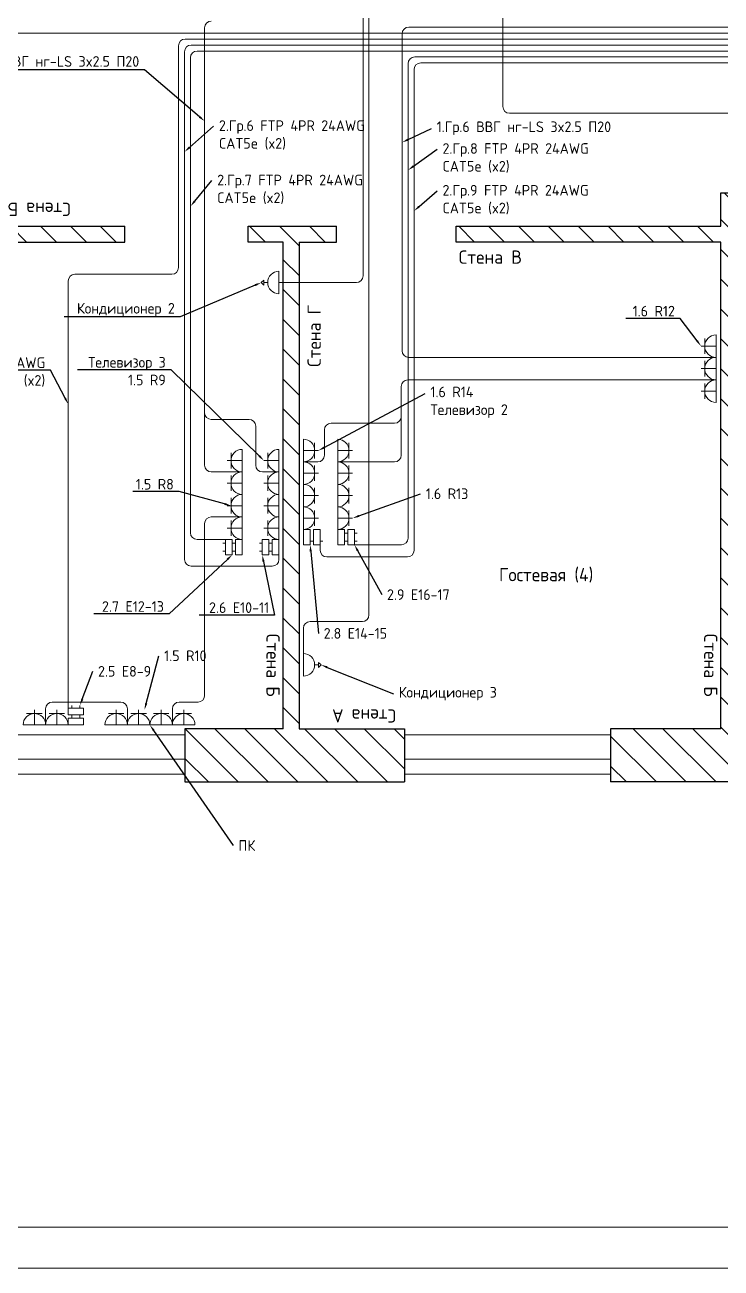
# Model space of a CAD drawing. Extents: x -680 to 54599, y -24087 to 292.
# Drawn here: x 37687 to 42920, y -24087 to -14739 of the extents above; entities that cross this region are included whole.
import ezdxf
from ezdxf import colors
from ezdxf.entities.mleader import LeaderData, LeaderLine
from ezdxf.math import Vec2, Vec3

# ---------------------------------------------------------------- set-up
doc = ezdxf.new("R2010")
doc.units = 0
doc.linetypes.add('Caddy_Solid', pattern=[0])
for name, color, linetype in [('100', 7, 'Continuous'), ('condey_wire', 40, 'Continuous'), ('rozetka_skrutoy', 10, 'Continuous'), ('SYMS', 7, 'Continuous')]:
    doc.layers.add(name, color=color, linetype=linetype)
for name, color, linetype, lineweight in [('ethernet', 200, 'Continuous', 18), ('info', 7, 'Continuous', 15), ('nesushie', 7, 'Continuous', 25), ('okna', 7, 'Continuous', 18), ('power_wire', 10, 'Continuous', 18), ('rozetki_16A', 10, 'Continuous', 18), ('text', 251, 'Continuous', 15)]:
    doc.layers.add(name, color=color, linetype=linetype, lineweight=lineweight)
doc.styles.get("Standard").update_dxf_attribs({"font": 'GOST Common.ttf'})

msp = doc.modelspace()

# ---------------------------------------------------------------- hatches: boundary and pattern name
at = {"layer": 'nesushie', "lineweight": 15}
h = msp.add_hatch(dxfattribs=at)
h.set_pattern_fill('ANSI31', color=256, scale=50, angle=-90)
h.paths.add_polyline_path([(42919, -20031.6), (42089, -20031.6), (42089, -20431.6), (42919, -20431.6), (47639, -20431.6), (47639, -20031.6), (47639, -17467.6), (47239, -17467.6), (47239, -20031.6), (43319, -20031.6), (43319, -16001.6), (42919, -16001.6), (42919, -16251.6), (40929, -16251.6), (40929, -16371.6), (42919, -16371.6)])
h = msp.add_hatch(dxfattribs=at)
h.set_pattern_fill('ANSI31', color=256, scale=50, angle=-90)
h.paths.add_polyline_path([(33189, -20431.6), (37359, -20431.6), (37359, -20031.6), (36609, -20031.6), (36609, -17256.7), (36609, -16371.6), (38439, -16371.6), (38439, -16251.6), (36412.1, -16251.6), (36412.1, -16371.6), (36412.1, -17004.7), (35189, -17004.7), (35189, -17181.6), (36489, -17181.6), (36489, -20031.6), (33589, -20031.6), (33589, -19301.6), (33189, -19301.6), (33189, -20031.6)])
h = msp.add_hatch(dxfattribs=at)
h.set_pattern_fill('ANSI31', color=256, scale=50, angle=-90)
h.paths.add_polyline_path([(39749, -20031.6), (39749, -16371.6), (40029, -16371.6), (40029, -16251.6), (39364, -16251.6), (39364, -16371.6), (39629, -16371.6), (39629, -20031.6), (38889, -20031.6), (38889, -20431.6), (40539, -20431.6), (40539, -20031.6)])

# ---------------------------------------------------------------- linework, layer by layer
at = {"layer": '100', "linetype": 'Caddy_Solid', "lineweight": 13}
msp.add_line((54292.1, -23779.5), (29276.8, -23779.5), dxfattribs=at)
at = {"layer": 'condey_wire', "lineweight": 15}
for p, q in [((41279.8, -15353.9), (41279.8, -9234.4)), ((40228.3, -16626.7), (40228.3, -14183.7)), ((40273.3, -19175.4), (40273.3, -14228.7)), ((43537.3, -15403.9), (41329.8, -15403.9)), ((39596.7, -16676.7), (40178.3, -16676.7)), ((39830.2, -19225.4), (40223.3, -19225.4)), ((39780.2, -19466.4), (39780.2, -19275.4))]:
    msp.add_line(p, q, dxfattribs=at)
for centre, start, end in [((41329.8, -15353.9), 180, 270), ((41329.8, -15353.9), 180, 270), ((40178.3, -16626.7), 270, 0), ((39830.2, -19275.4), 90, 180), ((40223.3, -19175.4), 270, 0)]:
    msp.add_arc(centre, 50, start, end, dxfattribs=at)
at = {"layer": 'ethernet'}
for p, q in [((34543.7, -14800.5), (46706.9, -14800.5)), ((38891.4, -14845.5), (46706.9, -14845.5)), ((38841.4, -16564.4), (38841.4, -14895.5)), ((38886.4, -18758.2), (38886.4, -14940.5)), ((38936.4, -14890.5), (46706.9, -14890.5)), ((38981.4, -14935.5), (46706.9, -14935.5)), ((38931.4, -18558.3), (38931.4, -14985.5)), ((40567, -15030.5), (40567, -18598.3)), ((40617, -14980.5), (46706.9, -14980.5)), ((40662, -15025.5), (46706.9, -15025.5)), ((40612, -15075.5), (40612, -18689.9)), ((38062.2, -16614.4), (38791.4, -16614.4)), ((38012.2, -19876.3), (38012.2, -16664.4)), ((40088.7, -18559.9), (40109.5, -18559.9)), ((40164.1, -18559.9), (40185, -18559.9)), ((39194.6, -18608.3), (38981.4, -18608.3)), ((39194.6, -18635.4), (39173.8, -18635.4)), ((39270.1, -18635.4), (39249.3, -18635.4)), ((39470.5, -18635.4), (39449.7, -18635.4)), ((39546, -18635.4), (39525.2, -18635.4)), ((39830.9, -18621.3), (39851.7, -18621.3)), ((39906.3, -18621.3), (39927.1, -18621.3)), ((39906.3, -18648.3), (39906.3, -18689.9)), ((40088.7, -18621.3), (40109.5, -18621.3)), ((40164.1, -18621.3), (40185, -18621.3)), ((40164.1, -18648.3), (40517, -18648.3)), ((39194.6, -18696.8), (39173.8, -18696.8)), ((39270.1, -18696.8), (39249.3, -18696.8)), ((39470.5, -18696.8), (39449.7, -18696.8)), ((39546, -18696.8), (39525.2, -18696.8)), ((39596.7, -18723.8), (39596.7, -18758.2)), ((39956.3, -18739.9), (40562, -18739.9)), ((38936.4, -18808.2), (39546.7, -18808.2)), ((38039.3, -19876.3), (38039.3, -19855.5)), ((38100.7, -19876.3), (38100.7, -19855.5)), ((38039.3, -19951.8), (38039.3, -19931)), ((38100.7, -19951.8), (38100.7, -19931))]:
    msp.add_line(p, q, dxfattribs=at)
for points in [[(39780.2, -18648.3), (39780.2, -18532.8), (39830.9, -18532.8), (39830.9, -18648.3)], [(39855.6, -18648.3), (39855.6, -18532.8), (39906.3, -18532.8), (39906.3, -18648.3)], [(40038, -18648.3), (40038, -18532.8), (40088.7, -18532.8), (40088.7, -18648.3)], [(40113.4, -18648.3), (40113.4, -18532.8), (40164.1, -18532.8), (40164.1, -18648.3)], [(39245.3, -18608.3), (39245.3, -18723.8), (39194.6, -18723.8), (39194.6, -18608.3)], [(39320.8, -18608.3), (39320.8, -18723.8), (39270.1, -18723.8), (39270.1, -18608.3)], [(39521.2, -18608.3), (39521.2, -18723.8), (39470.5, -18723.8), (39470.5, -18608.3)], [(39596.7, -18608.3), (39596.7, -18723.8), (39546, -18723.8), (39546, -18608.3)], [(38127.7, -19927), (38012.2, -19927), (38012.2, -19876.3), (38127.7, -19876.3)], [(38127.7, -20002.5), (38012.2, -20002.5), (38012.2, -19951.8), (38127.7, -19951.8)]]:
    msp.add_lwpolyline(points, close=True, dxfattribs=at)
for centre, start, end in [((38891.4, -14895.5), 90, 180), ((38936.4, -14940.5), 90, 180), ((38981.4, -14985.5), 90, 180), ((40617, -15030.5), 90, 180), ((40662, -15075.5), 90, 180), ((38062.2, -16664.4), 90, 180), ((38791.4, -16564.4), 270, 0), ((38981.4, -18558.3), 180, 270), ((40517, -18598.3), 270, 0), ((39956.3, -18689.9), 180, 270), ((40562, -18689.9), 270, 0), ((38936.4, -18758.2), 180, 270), ((39546.7, -18758.2), 270, 0)]:
    msp.add_arc(centre, 50, start, end, dxfattribs=at)
at = {"layer": 'nesushie'}
for p, q in [((42919, -16001.6), (43319, -16001.6)), ((42919, -16251.6), (42919, -16001.6)), ((36412.1, -16251.6), (38439, -16251.6)), ((38439, -16371.6), (38439, -16251.6)), ((39364, -16371.6), (39364, -16251.6)), ((39364, -16251.6), (40029, -16251.6)), ((40029, -16371.6), (40029, -16251.6)), ((40929, -16371.6), (40929, -16251.6)), ((40929, -16251.6), (42919, -16251.6)), ((36609, -16371.6), (38439, -16371.6)), ((39629, -16371.6), (39364, -16371.6)), ((39629, -20031.6), (39629, -16371.6)), ((39749, -16371.6), (39749, -20031.6)), ((39749, -16371.6), (39999, -16371.6)), ((39749, -16371.6), (40029, -16371.6)), ((42919, -16371.6), (40929, -16371.6)), ((42919, -20031.6), (42919, -16371.6)), ((42919, -20031.6), (42919, -16371.6)), ((39629, -20031.6), (38889, -20031.6)), ((38889, -20031.6), (38889, -20431.6)), ((39749, -20031.6), (40539, -20031.6)), ((40539, -20031.6), (40539, -20431.6)), ((42919, -20031.6), (42089, -20031.6)), ((42089, -20031.6), (42089, -20431.6)), ((38889, -20431.6), (40539, -20431.6)), ((47639, -20431.6), (42089, -20431.6))]:
    msp.add_line(p, q, dxfattribs=at)
at = {"layer": 'okna'}
for p, q in [((37359, -20076.7), (38889, -20076.7)), ((40539, -20076.7), (42089, -20076.7)), ((37359, -20259.6), (38889, -20259.6)), ((40539, -20259.6), (42089, -20259.6)), ((37359, -20373.6), (38889, -20373.6)), ((40539, -20373.6), (42089, -20373.6))]:
    msp.add_line(p, q, dxfattribs=at)
at = {"layer": 'power_wire'}
for p, q in [((39038.1, -14760.5), (39038.1, -18050.1)), ((44896.6, -14755.5), (40572, -14755.5)), ((40522, -14805.5), (40522, -17188.9)), ((42881.8, -17238.9), (40572, -17238.9)), ((40515.8, -17458.3), (40515.8, -17974.6)), ((42881.8, -17408.3), (40565.8, -17408.3)), ((39371.7, -17705.4), (39088.1, -17705.4)), ((39421.7, -18050.1), (39421.7, -17755.4)), ((39988.3, -17734), (40465.8, -17734)), ((39938.3, -17974.6), (39938.3, -17784)), ((39780.2, -18024.6), (39888.3, -18024.6)), ((40038, -18024.6), (40465.8, -18024.6)), ((39088.1, -18100.1), (39320.8, -18100.1)), ((39596.7, -18100.1), (39471.7, -18100.1)), ((39038.1, -18488.9), (39038.1, -19780.6)), ((39320.8, -18438.9), (39088.1, -18438.9)), ((37842.8, -19880.6), (37842.8, -20002.5)), ((38407, -19830.6), (37892.8, -19830.6)), ((38457, -20002.5), (38457, -19880.6)), ((38795.8, -19880.6), (38795.8, -20002.5)), ((38988.1, -19830.6), (38845.8, -19830.6))]:
    msp.add_line(p, q, dxfattribs=at)
for centre, start, end in [((39088.1, -14760.5), 90, 180), ((40572, -14805.5), 90, 180), ((40572, -17188.9), 180, 270), ((40565.8, -17458.3), 90, 180), ((39088.1, -17655.4), 180, 270), ((39371.7, -17755.4), 0, 90), ((39988.3, -17784), 90, 180), ((40465.8, -17684), 270, 0), ((39888.3, -17974.6), 270, 0), ((40465.8, -17974.6), 270, 0), ((39088.1, -18050.1), 180, 270), ((39471.7, -18050.1), 180, 270), ((39088.1, -18488.9), 90, 180), ((38988.1, -19780.6), 270, 0), ((37892.8, -19880.6), 90, 180), ((38407, -19880.6), 0, 90), ((38845.8, -19880.6), 90, 180)]:
    msp.add_arc(centre, 50, start, end, dxfattribs=at)
at = {"layer": 'rozetka_skrutoy', "lineweight": 15}
for p, q in [((39596.7, -16676.7), (39596.7, -16592)), ((39463.6, -16676.7), (39484, -16657.6)), ((39463.6, -16676.7), (39484, -16695.8)), ((39484, -16657.6), (39484, -16695.8)), ((39512, -16676.7), (39484, -16676.7)), ((39596.7, -16761.4), (39596.7, -16676.7)), ((39780.2, -19466.4), (39780.2, -19551.1)), ((39892.8, -19570.2), (39892.8, -19532)), ((39913.2, -19551.1), (39892.8, -19532)), ((39780.2, -19551.1), (39780.2, -19635.8)), ((39864.9, -19551.1), (39892.8, -19551.1)), ((39913.2, -19551.1), (39892.8, -19570.2))]:
    msp.add_line(p, q, dxfattribs=at)
for centre, start, end in [((39596.7, -16676.7), 90, 270), ((39780.2, -19551.1), 270, 90)]:
    msp.add_arc(centre, 84.7, start, end, dxfattribs=at)
at = {"layer": 'rozetki_16A'}
for p, q in [((42797.1, -17212.4), (42797.1, -17096)), ((42881.8, -17154.2), (42881.8, -17069.5)), ((42881.8, -17154.2), (42769.1, -17154.2)), ((42881.8, -17238.9), (42881.8, -17154.2)), ((42797.1, -17381.8), (42797.1, -17265.4)), ((42881.8, -17323.6), (42881.8, -17238.9)), ((42881.8, -17323.6), (42769.1, -17323.6)), ((42881.8, -17408.3), (42881.8, -17323.6)), ((42797.1, -17551.2), (42797.1, -17434.8)), ((42881.8, -17493), (42881.8, -17408.3)), ((42881.8, -17493), (42769.1, -17493)), ((42881.8, -17577.7), (42881.8, -17493)), ((39320.8, -18015.4), (39320.8, -17930.7)), ((39596.7, -18015.4), (39596.7, -17930.7)), ((39780.2, -17855.2), (39780.2, -17939.9)), ((39780.2, -17939.9), (39780.2, -18024.6)), ((39780.2, -17939.9), (39892.8, -17939.9)), ((39864.9, -17881.7), (39864.9, -17998.1)), ((40038, -17855.2), (40038, -17939.9)), ((40038, -17939.9), (40038, -18024.6)), ((40038, -17939.9), (40150.6, -17939.9)), ((40122.7, -17881.7), (40122.7, -17998.1)), ((39320.8, -18015.4), (39208.1, -18015.4)), ((39236.1, -18073.6), (39236.1, -17957.2)), ((39320.8, -18100.1), (39320.8, -18015.4)), ((39596.7, -18015.4), (39484, -18015.4)), ((39512, -18073.6), (39512, -17957.2)), ((39596.7, -18100.1), (39596.7, -18015.4)), ((39780.2, -18024.6), (39780.2, -18109.3)), ((40038, -18024.6), (40038, -18109.3)), ((39236.1, -18243), (39236.1, -18126.6)), ((39320.8, -18184.8), (39320.8, -18100.1)), ((39512, -18243), (39512, -18126.6)), ((39596.7, -18184.8), (39596.7, -18100.1)), ((39780.2, -18109.3), (39780.2, -18194)), ((39780.2, -18109.3), (39892.8, -18109.3)), ((39864.9, -18051.1), (39864.9, -18167.5)), ((40038, -18109.3), (40038, -18194)), ((40038, -18109.3), (40150.6, -18109.3)), ((40122.7, -18051.1), (40122.7, -18167.5)), ((39320.8, -18184.8), (39208.1, -18184.8)), ((39320.8, -18269.5), (39320.8, -18184.8)), ((39596.7, -18184.8), (39484, -18184.8)), ((39596.7, -18269.5), (39596.7, -18184.8)), ((39780.2, -18194), (39780.2, -18278.7)), ((39864.9, -18220.5), (39864.9, -18336.9)), ((40038, -18194), (40038, -18278.7)), ((40122.7, -18220.5), (40122.7, -18336.9)), ((39236.1, -18412.4), (39236.1, -18296.1)), ((39320.8, -18354.2), (39320.8, -18269.5)), ((39512, -18412.4), (39512, -18296.1)), ((39596.7, -18354.2), (39596.7, -18269.5)), ((39780.2, -18278.7), (39780.2, -18363.4)), ((39780.2, -18278.7), (39892.8, -18278.7)), ((40038, -18278.7), (40038, -18363.4)), ((40038, -18278.7), (40150.6, -18278.7)), ((39320.8, -18354.2), (39208.1, -18354.2)), ((39320.8, -18438.9), (39320.8, -18354.2)), ((39596.7, -18354.2), (39484, -18354.2)), ((39596.7, -18438.9), (39596.7, -18354.2)), ((39780.2, -18363.4), (39780.2, -18448.1)), ((39864.9, -18389.9), (39864.9, -18506.3)), ((40038, -18363.4), (40038, -18448.1)), ((40122.7, -18389.9), (40122.7, -18506.3)), ((39236.1, -18581.8), (39236.1, -18465.5)), ((39320.8, -18523.6), (39320.8, -18438.9)), ((39512, -18581.8), (39512, -18465.5)), ((39596.7, -18523.6), (39596.7, -18438.9)), ((39780.2, -18448.1), (39780.2, -18532.8)), ((39780.2, -18448.1), (39892.8, -18448.1)), ((40038, -18448.1), (40038, -18532.8)), ((40038, -18448.1), (40150.6, -18448.1)), ((39320.8, -18523.6), (39208.1, -18523.6)), ((39320.8, -18608.3), (39320.8, -18523.6)), ((39596.7, -18523.6), (39484, -18523.6)), ((39596.7, -18608.3), (39596.7, -18523.6)), ((37758.1, -20002.5), (37758.1, -19889.8)), ((37927.5, -20002.5), (37927.5, -19889.8)), ((38372.3, -20002.5), (38372.3, -19889.8)), ((38541.7, -20002.5), (38541.7, -19889.8)), ((38711.1, -20002.5), (38711.1, -19889.8)), ((38880.5, -20002.5), (38880.5, -19889.8)), ((37673.4, -20002.5), (37758.1, -20002.5)), ((37699.9, -19917.8), (37816.3, -19917.8)), ((37758.1, -20002.5), (37842.8, -20002.5)), ((37842.8, -20002.5), (37927.5, -20002.5)), ((37869.4, -19917.8), (37985.7, -19917.8)), ((37927.5, -20002.5), (38012.2, -20002.5)), ((38287.6, -20002.5), (38372.3, -20002.5)), ((38314.2, -19917.8), (38430.5, -19917.8)), ((38372.3, -20002.5), (38457, -20002.5)), ((38457, -20002.5), (38541.7, -20002.5)), ((38483.6, -19917.8), (38599.9, -19917.8)), ((38541.7, -20002.5), (38626.4, -20002.5)), ((38626.4, -20002.5), (38711.1, -20002.5)), ((38653, -19917.8), (38769.3, -19917.8)), ((38711.1, -20002.5), (38795.8, -20002.5)), ((38795.8, -20002.5), (38880.5, -20002.5)), ((38822.4, -19917.8), (38938.7, -19917.8)), ((38880.5, -20002.5), (38965.3, -20002.5))]:
    msp.add_line(p, q, dxfattribs=at)
for centre, start, end in [((42881.8, -17154.2), 90, 270), ((42881.8, -17323.6), 90, 270), ((42881.8, -17493), 90, 270), ((39320.8, -18015.4), 90, 270), ((39596.7, -18015.4), 90, 270), ((39780.2, -17939.9), 270, 90), ((40038, -17939.9), 270, 90), ((39780.2, -18109.3), 270, 90), ((40038, -18109.3), 270, 90), ((39320.8, -18184.8), 90, 270), ((39596.7, -18184.8), 90, 270), ((39780.2, -18278.7), 270, 90), ((40038, -18278.7), 270, 90), ((39320.8, -18354.2), 90, 270), ((39596.7, -18354.2), 90, 270), ((39780.2, -18448.1), 270, 90), ((40038, -18448.1), 270, 90), ((39320.8, -18523.6), 90, 270), ((39596.7, -18523.6), 90, 270), ((37758.1, -20002.5), 0, 180), ((37927.5, -20002.5), 0, 180), ((38372.3, -20002.5), 0, 180), ((38541.7, -20002.5), 0, 180), ((38711.1, -20002.5), 0, 180), ((38880.5, -20002.5), 0, 180)]:
    msp.add_arc(centre, 84.7, start, end, dxfattribs=at)
at = {"layer": 'SYMS', "lineweight": 13}
msp.add_lwpolyline([(28785.1, -24086.8), (54599.5, -24086.8), (54599.5, -5832.4), (28785.1, -5832.4)], close=True, dxfattribs=at)

# ---------------------------------------------------------------- texts
at = {"layer": 'text', "lineweight": 15, "char_height": 100, "attachment_point": 1}
for s, insert, rotation in [('Стена Б', (38031, -16175.9), 180), ('Стена Г', (39811.3, -17310.1), 90), ('Стена Б', (39602.3, -19317.8), 270), ('Стена Б', (42892.3, -19317.8), 270), ('Стена А', (40476.7, -19984.9), 180)]:
    msp.add_mtext_dynamic_manual_height_columns(s, width=651.603, gutter_width=12.5, heights=[0], dxfattribs=dict(at, insert=insert, rotation=rotation))
for s, width, heights, insert in [('Стена В', 651.603, [0], (40948, -16435.3)), ('Гостевая (4)', 1027.89, [254.7], (41250.7, -18822.5))]:
    msp.add_mtext_dynamic_manual_height_columns(s, width=width, gutter_width=12.5, heights=heights, dxfattribs=dict(at, insert=insert))

# ---------------------------------------------------------------- leaders
at = {"layer": 'info'}
ml = msp.add_multileader_mtext('Standard', dxfattribs=at)
ml.set_content('1.Гр.5 ВВГ нг-LS 3x2.5 П20', color=256)
ml.set_leader_properties()
ml.build(insert=Vec2(0, 0))
ml.multileader.update_dxf_attribs({"has_dogleg": 0, "text_right_attachment_type": 6, "dogleg_length": 50, "arrow_head_size": 50})
ctx = ml.context
ctx.base_point, ctx.char_height, ctx.arrow_head_size, ctx.landing_gap_size, ctx.plane_origin = Vec3(37260.8, -15025.8), 80, 50, 40, Vec3(38301.6, -15023.1)
ctx.right_attachment, ctx.text_align_type = 6, 2
notes = []
notes.append((ctx, [(1, (1, 1, 0), (38636.4, -15077.8), (-1, 0), 50, [(0, [(39038.1, -15463)], 0, [])])]))
ctx.mtext.insert, ctx.mtext.width, ctx.mtext.alignment, ctx.mtext.flow_direction = Vec3(38546.4, -14973.8), 1250.986, 3, 5
ml = msp.add_multileader_mtext('Standard', dxfattribs=at)
ml.set_content('2.Гр.6 FTP 4PR 24AWG \\PCAT5e (x2)', color=256)
ml.set_leader_properties()
ml.build(insert=Vec2(0, 0))
ml.multileader.update_dxf_attribs({"has_dogleg": 0, "text_right_attachment_type": 6, "dogleg_length": 50, "arrow_head_size": 50})
ctx = ml.context
ctx.base_point, ctx.char_height, ctx.arrow_head_size, ctx.landing_gap_size, ctx.plane_origin = Vec3(39105.4, -15500.4), 80, 50, 40, Vec3(41202.2, -17274.2)
ctx.right_attachment = 6
notes.append((ctx, [(0, (1, 1, 0), (39055.4, -15500.4), (1, 0), 50, [(0, [(38886.4, -15693.8)], 0, [])])]))
ctx.mtext.insert, ctx.mtext.width, ctx.mtext.flow_direction = Vec3(39145.4, -15456.4), 1620.994, 5
ml = msp.add_multileader_mtext('Standard', dxfattribs=at)
ml.set_content('1.Гр.6 ВВГ нг-LS 3x2.5 П20', color=256)
ml.set_leader_properties()
ml.build(insert=Vec2(0, 0))
ml.multileader.update_dxf_attribs({"has_dogleg": 0, "text_right_attachment_type": 6, "dogleg_length": 50, "arrow_head_size": 50})
ctx = ml.context
ctx.base_point, ctx.char_height, ctx.arrow_head_size, ctx.landing_gap_size, ctx.plane_origin = Vec3(40742.2, -15517.2), 80, 50, 40, Vec3(41855.7, -15747.4)
ctx.right_attachment = 6
notes.append((ctx, [(0, (1, 1, 0), (40692.2, -15517.2), (1, 0), 50, [(0, [(40522, -15623)], 0, [])])]))
ctx.mtext.insert, ctx.mtext.width, ctx.mtext.flow_direction = Vec3(40782.2, -15465.2), 1250.986, 5
ml = msp.add_multileader_mtext('Standard', dxfattribs=at)
ml.set_content('2.Гр.8 FTP 4PR 24AWG \\PCAT5e (x2)', color=256)
ml.set_leader_properties()
ml.build(insert=Vec2(0, 0))
ml.multileader.update_dxf_attribs({"has_dogleg": 0, "text_right_attachment_type": 6, "dogleg_length": 50, "arrow_head_size": 50})
ctx = ml.context
ctx.base_point, ctx.char_height, ctx.arrow_head_size, ctx.landing_gap_size, ctx.plane_origin = Vec3(40785.9, -15672.6), 80, 50, 40, Vec3(42882.8, -17274.2)
ctx.right_attachment = 6
notes.append((ctx, [(0, (1, 1, 0), (40735.9, -15672.6), (1, 0), 50, [(0, [(40567, -15831.2)], 0, [])])]))
ctx.mtext.insert, ctx.mtext.width, ctx.mtext.flow_direction = Vec3(40825.9, -15628.6), 1620.994, 5
ml = msp.add_multileader_mtext('Standard', dxfattribs=at)
ml.set_content('2.Гр.7 FTP 4PR 24AWG \\PCAT5e (x2)', color=256)
ml.set_leader_properties()
ml.build(insert=Vec2(0, 0))
ml.multileader.update_dxf_attribs({"has_dogleg": 0, "text_right_attachment_type": 6, "dogleg_length": 50, "arrow_head_size": 50})
ctx = ml.context
ctx.base_point, ctx.char_height, ctx.arrow_head_size, ctx.landing_gap_size, ctx.plane_origin = Vec3(39092.1, -15909.6), 80, 50, 40, Vec3(41247.2, -17683.4)
ctx.right_attachment = 6
notes.append((ctx, [(0, (1, 1, 0), (39042.1, -15909.6), (1, 0), 50, [(0, [(38931.4, -16103.1)], 0, [])])]))
ctx.mtext.insert, ctx.mtext.width, ctx.mtext.flow_direction = Vec3(39132.1, -15865.6), 1620.994, 5
ml = msp.add_multileader_mtext('Standard', dxfattribs=at)
ml.set_content('2.Гр.9 FTP 4PR 24AWG \\PCAT5e (x2)', color=256)
ml.set_leader_properties()
ml.build(insert=Vec2(0, 0))
ml.multileader.update_dxf_attribs({"has_dogleg": 0, "text_right_attachment_type": 6, "dogleg_length": 50, "arrow_head_size": 50})
ctx = ml.context
ctx.base_point, ctx.char_height, ctx.arrow_head_size, ctx.landing_gap_size, ctx.plane_origin = Vec3(40785.9, -15986.5), 80, 50, 40, Vec3(42882.8, -17588.1)
ctx.right_attachment = 6
notes.append((ctx, [(0, (1, 1, 0), (40735.9, -15986.5), (1, 0), 50, [(0, [(40612, -16138)], 0, [])])]))
ctx.mtext.insert, ctx.mtext.width, ctx.mtext.flow_direction = Vec3(40825.9, -15942.5), 1620.994, 5
ml = msp.add_multileader_mtext('Standard', dxfattribs=at)
ml.set_content('Кондиционер 2', color=256)
ml.set_leader_properties()
ml.build(insert=Vec2(0, 0))
ml.multileader.update_dxf_attribs({"has_dogleg": 0, "text_right_attachment_type": 6, "dogleg_length": 50, "arrow_head_size": 50})
ctx = ml.context
ctx.base_point, ctx.char_height, ctx.arrow_head_size, ctx.landing_gap_size, ctx.plane_origin = Vec3(38074.6, -16882.2), 80, 50, 40, Vec3(37459, -17228)
ctx.right_attachment, ctx.text_align_type = 6, 2
notes.append((ctx, [(1, (1, 1, 0), (38904, -16934.2), (-1, 0), 50, [(0, [(39463.6, -16676.7)], 0, [])])]))
ctx.mtext.insert, ctx.mtext.width, ctx.mtext.alignment, ctx.mtext.flow_direction = Vec3(38814, -16830.2), 1247.921, 3, 5
ml = msp.add_multileader_mtext('Standard', dxfattribs=at)
ml.set_content('1.6 R12', color=256)
ml.set_leader_properties()
ml.build(insert=Vec2(0, 0))
ml.multileader.update_dxf_attribs({"has_dogleg": 0, "text_right_attachment_type": 6, "dogleg_length": 50, "arrow_head_size": 50})
ctx = ml.context
ctx.base_point, ctx.char_height, ctx.arrow_head_size, ctx.landing_gap_size, ctx.plane_origin = Vec3(42241.7, -16891.3), 80, 50, 40, Vec3(41982.3, -17218.9)
ctx.right_attachment, ctx.text_align_type = 6, 2
notes.append((ctx, [(1, (1, 1, 0), (42663.1, -16947.2), (-1, 0), 50, [(0, [(42769.1, -17154.2)], 0, [])])]))
ctx.mtext.insert, ctx.mtext.width, ctx.mtext.alignment, ctx.mtext.flow_direction = Vec3(42573.1, -16851.2), 671.172, 3, 5
ml = msp.add_multileader_mtext('Standard', dxfattribs=at)
ml.set_content('2.Гр.5 FTP 4PR 24AWG \\PCAT5e (x2)', color=256)
ml.set_leader_properties()
ml.build(insert=Vec2(0, 0))
ml.multileader.update_dxf_attribs({"has_dogleg": 0, "text_right_attachment_type": 6, "dogleg_length": 50, "arrow_head_size": 50})
ctx = ml.context
ctx.base_point, ctx.char_height, ctx.arrow_head_size, ctx.landing_gap_size, ctx.plane_origin = Vec3(36741.1, -17282.7), 80, 50, 40, Vec3(38905.2, -19056.5)
ctx.right_attachment, ctx.text_align_type = 6, 2
notes.append((ctx, [(1, (1, 1, 0), (37929.3, -17334.7), (-1, 0), 50, [(0, [(38012.2, -17590.1)], 0, [])])]))
ctx.mtext.insert, ctx.mtext.width, ctx.mtext.alignment, ctx.mtext.flow_direction = Vec3(37839.3, -17238.7), 1620.994, 3, 5
ml = msp.add_multileader_mtext('Standard', dxfattribs=at)
ml.set_content('Телевизор 3\\P1.5 R9', color=256)
ml.set_leader_properties()
ml.build(insert=Vec2(0, 0))
ml.multileader.update_dxf_attribs({"has_dogleg": 0, "text_right_attachment_type": 6, "dogleg_length": 50, "arrow_head_size": 50})
ctx = ml.context
ctx.base_point, ctx.char_height, ctx.arrow_head_size, ctx.landing_gap_size, ctx.plane_origin = Vec3(38130.5, -17275.8), 80, 50, 40, Vec3(38796.2, -17338.1)
ctx.right_attachment, ctx.text_align_type = 6, 2
notes.append((ctx, [(1, (1, 1, 0), (38835.9, -17331.8), (-1, 0), 50, [(0, [(39484, -18015.4)], 0, [])])]))
ctx.mtext.insert, ctx.mtext.width, ctx.mtext.alignment, ctx.mtext.flow_direction = Vec3(38745.9, -17235.8), 671.172, 3, 5
ml = msp.add_multileader_mtext('Standard', dxfattribs=at)
ml.set_content('1.6 R14\\PТелевизор 2', color=256)
ml.set_leader_properties()
ml.build(insert=Vec2(0, 0))
ml.multileader.update_dxf_attribs({"has_dogleg": 0, "text_right_attachment_type": 6, "dogleg_length": 50, "arrow_head_size": 50})
ctx = ml.context
ctx.base_point, ctx.char_height, ctx.arrow_head_size, ctx.landing_gap_size, ctx.plane_origin = Vec3(40695.2, -17510.8), 80, 50, 40, Vec3(40178.6, -19126.6)
ctx.right_attachment = 6
notes.append((ctx, [(0, (1, 1, 0), (40645.2, -17510.8), (1, 0), 50, [(0, [(39892.8, -17939.9)], 0, [])])]))
ctx.mtext.insert, ctx.mtext.width, ctx.mtext.flow_direction = Vec3(40735.2, -17458.8), 671.172, 5
ml = msp.add_multileader_mtext('Standard', dxfattribs=at)
ml.set_content('1.5 R8', color=256)
ml.set_leader_properties()
ml.build(insert=Vec2(0, 0))
ml.multileader.update_dxf_attribs({"has_dogleg": 0, "text_right_attachment_type": 6, "dogleg_length": 50, "arrow_head_size": 50})
ctx = ml.context
ctx.base_point, ctx.char_height, ctx.arrow_head_size, ctx.landing_gap_size, ctx.plane_origin = Vec3(38514.6, -18192.7), 80, 50, 40, Vec3(38683.3, -18475.6)
ctx.right_attachment, ctx.text_align_type = 6, 2
notes.append((ctx, [(1, (1, 1, 0), (38896, -18248.6), (-1, 0), 50, [(0, [(39236.1, -18354.2)], 0, [])])]))
ctx.mtext.insert, ctx.mtext.width, ctx.mtext.alignment, ctx.mtext.flow_direction = Vec3(38806, -18152.6), 671.172, 3, 5
ml = msp.add_multileader_mtext('Standard', dxfattribs=at)
ml.set_content('1.6 R13', color=256)
ml.set_leader_properties()
ml.build(insert=Vec2(0, 0))
ml.multileader.update_dxf_attribs({"has_dogleg": 0, "text_right_attachment_type": 6, "dogleg_length": 50, "arrow_head_size": 50})
ctx = ml.context
ctx.base_point, ctx.char_height, ctx.arrow_head_size, ctx.landing_gap_size, ctx.plane_origin = Vec3(40660.3, -18264.2), 80, 50, 40, Vec3(40364.4, -18682.6)
ctx.right_attachment = 6
notes.append((ctx, [(0, (1, 1, 0), (40610.3, -18264.2), (1, 0), 50, [(0, [(40150.6, -18448.1)], 0, [])])]))
ctx.mtext.insert, ctx.mtext.width, ctx.mtext.flow_direction = Vec3(40700.3, -18224.1), 671.172, 5
ml = msp.add_multileader_mtext('Standard', dxfattribs=at)
ml.set_content('2.8 E14-15', color=256)
ml.set_leader_properties()
ml.build(insert=Vec2(0, 0))
ml.multileader.update_dxf_attribs({"has_dogleg": 0, "text_right_attachment_type": 6, "dogleg_length": 50, "arrow_head_size": 50})
ctx = ml.context
ctx.base_point, ctx.char_height, ctx.arrow_head_size, ctx.landing_gap_size, ctx.plane_origin = Vec3(39892.7, -19314.4), 80, 50, 40, Vec3(38458, -19284.8)
ctx.right_attachment = 6
notes.append((ctx, [(0, (1, 1, 0), (39842.7, -19314.4), (1, 0), 50, [(0, [(39830.9, -18648.3)], 0, [])])]))
ctx.mtext.insert, ctx.mtext.width, ctx.mtext.flow_direction = Vec3(39932.7, -19274.3), 671.172, 5
ml = msp.add_multileader_mtext('Standard', dxfattribs=at)
ml.set_content('2.9 E16-17', color=256)
ml.set_leader_properties()
ml.build(insert=Vec2(0, 0))
ml.multileader.update_dxf_attribs({"has_dogleg": 0, "text_right_attachment_type": 6, "dogleg_length": 50, "arrow_head_size": 50})
ctx = ml.context
ctx.base_point, ctx.char_height, ctx.arrow_head_size, ctx.landing_gap_size, ctx.plane_origin = Vec3(40368.8, -19022.8), 80, 50, 40, Vec3(38916.9, -19347.5)
ctx.right_attachment = 6
notes.append((ctx, [(0, (1, 1, 0), (40318.8, -19022.8), (1, 0), 50, [(0, [(40164.1, -18648.3)], 0, [])])]))
ctx.mtext.insert, ctx.mtext.width, ctx.mtext.flow_direction = Vec3(40408.8, -18982.8), 671.172, 5
ml = msp.add_multileader_mtext('Standard', dxfattribs=at)
ml.set_content('2.7 E12-13', color=256)
ml.set_leader_properties()
ml.build(insert=Vec2(0, 0))
ml.multileader.update_dxf_attribs({"has_dogleg": 0, "text_right_attachment_type": 6, "dogleg_length": 50, "arrow_head_size": 50})
ctx = ml.context
ctx.base_point, ctx.char_height, ctx.arrow_head_size, ctx.landing_gap_size, ctx.plane_origin = Vec3(38240.4, -19112.2), 80, 50, 40, Vec3(36764.2, -19549.3)
ctx.right_attachment, ctx.text_align_type = 6, 2
notes.append((ctx, [(1, (1, 1, 0), (38821.8, -19168.2), (-1, 0), 50, [(0, [(39245.3, -18723.8)], 0, [])])]))
ctx.mtext.insert, ctx.mtext.width, ctx.mtext.alignment, ctx.mtext.flow_direction = Vec3(38731.8, -19072.2), 671.172, 3, 5
ml = msp.add_multileader_mtext('Standard', dxfattribs=at)
ml.set_content('2.6 E10-11', color=256)
ml.set_leader_properties()
ml.build(insert=Vec2(0, 0))
ml.multileader.update_dxf_attribs({"has_dogleg": 0, "text_right_attachment_type": 6, "dogleg_length": 50, "arrow_head_size": 50})
ctx = ml.context
ctx.base_point, ctx.char_height, ctx.arrow_head_size, ctx.landing_gap_size, ctx.plane_origin = Vec3(39047.5, -19120.7), 80, 50, 40, Vec3(37290.4, -19419.9)
ctx.right_attachment, ctx.text_align_type = 6, 2
notes.append((ctx, [(1, (1, 1, 0), (39612.9, -19176.7), (-1, 0), 50, [(0, [(39470.5, -18723.8)], 0, [])])]))
ctx.mtext.insert, ctx.mtext.width, ctx.mtext.alignment, ctx.mtext.flow_direction = Vec3(39522.9, -19080.7), 671.172, 3, 5
ml = msp.add_multileader_mtext('Standard', dxfattribs=at)
ml.set_content('1.5 R10', color=256)
ml.set_leader_properties()
ml.build(insert=Vec2(0, 0))
ml.multileader.update_dxf_attribs({"has_dogleg": 0, "text_right_attachment_type": 6, "dogleg_length": 50, "arrow_head_size": 50})
ctx = ml.context
ctx.base_point, ctx.char_height, ctx.arrow_head_size, ctx.landing_gap_size, ctx.plane_origin = Vec3(38693.5, -19482.3), 80, 50, 40, Vec3(38746.8, -19933.8)
ctx.right_attachment = 6
notes.append((ctx, [(0, (1, 1, 0), (38643.5, -19482.3), (1, 0), 50, [(0, [(38585.7, -19889.8)], 0, [])])]))
ctx.mtext.insert, ctx.mtext.width, ctx.mtext.flow_direction = Vec3(38733.5, -19442.3), 671.172, 5
ml = msp.add_multileader_mtext('Standard', dxfattribs=at)
ml.set_content('2.5 E8-9', color=256)
ml.set_leader_properties()
ml.build(insert=Vec2(0, 0))
ml.multileader.update_dxf_attribs({"has_dogleg": 0, "text_right_attachment_type": 6, "dogleg_length": 50, "arrow_head_size": 50})
ctx = ml.context
ctx.base_point, ctx.char_height, ctx.arrow_head_size, ctx.landing_gap_size, ctx.plane_origin = Vec3(38196.5, -19599.4), 80, 50, 40, Vec3(36204.8, -20027.7)
ctx.right_attachment = 6
notes.append((ctx, [(0, (1, 1, 0), (38146.5, -19599.4), (1, 0), 50, [(0, [(38100.7, -19855.5)], 0, [])])]))
ctx.mtext.insert, ctx.mtext.width, ctx.mtext.flow_direction = Vec3(38236.5, -19559.4), 671.172, 5
ml = msp.add_multileader_mtext('Standard', dxfattribs=at)
ml.set_content('Кондиционер 3', color=256)
ml.set_leader_properties()
ml.build(insert=Vec2(0, 0))
ml.multileader.update_dxf_attribs({"has_dogleg": 0, "text_right_attachment_type": 6, "dogleg_length": 50, "arrow_head_size": 50})
ctx = ml.context
ctx.base_point, ctx.char_height, ctx.arrow_head_size, ctx.landing_gap_size, ctx.plane_origin = Vec3(40457, -19769), 80, 50, 40, Vec3(39809.4, -19964.3)
ctx.right_attachment = 6
notes.append((ctx, [(0, (1, 1, 0), (40407, -19769), (1, 0), 50, [(0, [(39913.2, -19551.1)], 0, [])])]))
ctx.mtext.insert, ctx.mtext.width, ctx.mtext.flow_direction = Vec3(40497, -19717), 940.203, 5
ml = msp.add_multileader_mtext('Standard', dxfattribs=at)
ml.set_content('ПК', color=256)
ml.set_leader_properties()
ml.build(insert=Vec2(0, 0))
ml.multileader.update_dxf_attribs({"has_dogleg": 0, "text_right_attachment_type": 6, "dogleg_length": 50, "arrow_head_size": 50})
ctx = ml.context
ctx.base_point, ctx.char_height, ctx.arrow_head_size, ctx.landing_gap_size, ctx.plane_origin = Vec3(39251.3, -20909.5), 80, 50, 40, Vec3(38626.4, -20002.5)
ctx.right_attachment = 6
notes.append((ctx, [(0, (1, 1, 0), (39201.3, -20909.5), (1, 0), 50, [(0, [(38626.4, -20002.5)], 0, [])])]))
ctx.mtext.insert, ctx.mtext.width, ctx.mtext.flow_direction = Vec3(39291.3, -20869.5), 50, 5
for ctx, leaders in notes:
    for number, flags, end, landing, length, lines in leaders:
        leader = LeaderData()
        leader.index, (leader.has_last_leader_line, leader.has_dogleg_vector, leader.attachment_direction) = number, flags
        leader.last_leader_point, leader.dogleg_vector, leader.dogleg_length = Vec3(end), Vec3(landing), length
        for number, points, colour, breaks in lines:
            line = LeaderLine()
            line.index, line.vertices, line.color, line.breaks = number, Vec3.list(points), colors.encode_raw_color(colour), breaks
            leader.lines.append(line)
        ctx.leaders.append(leader)

doc.saveas('drawing.dxf')
